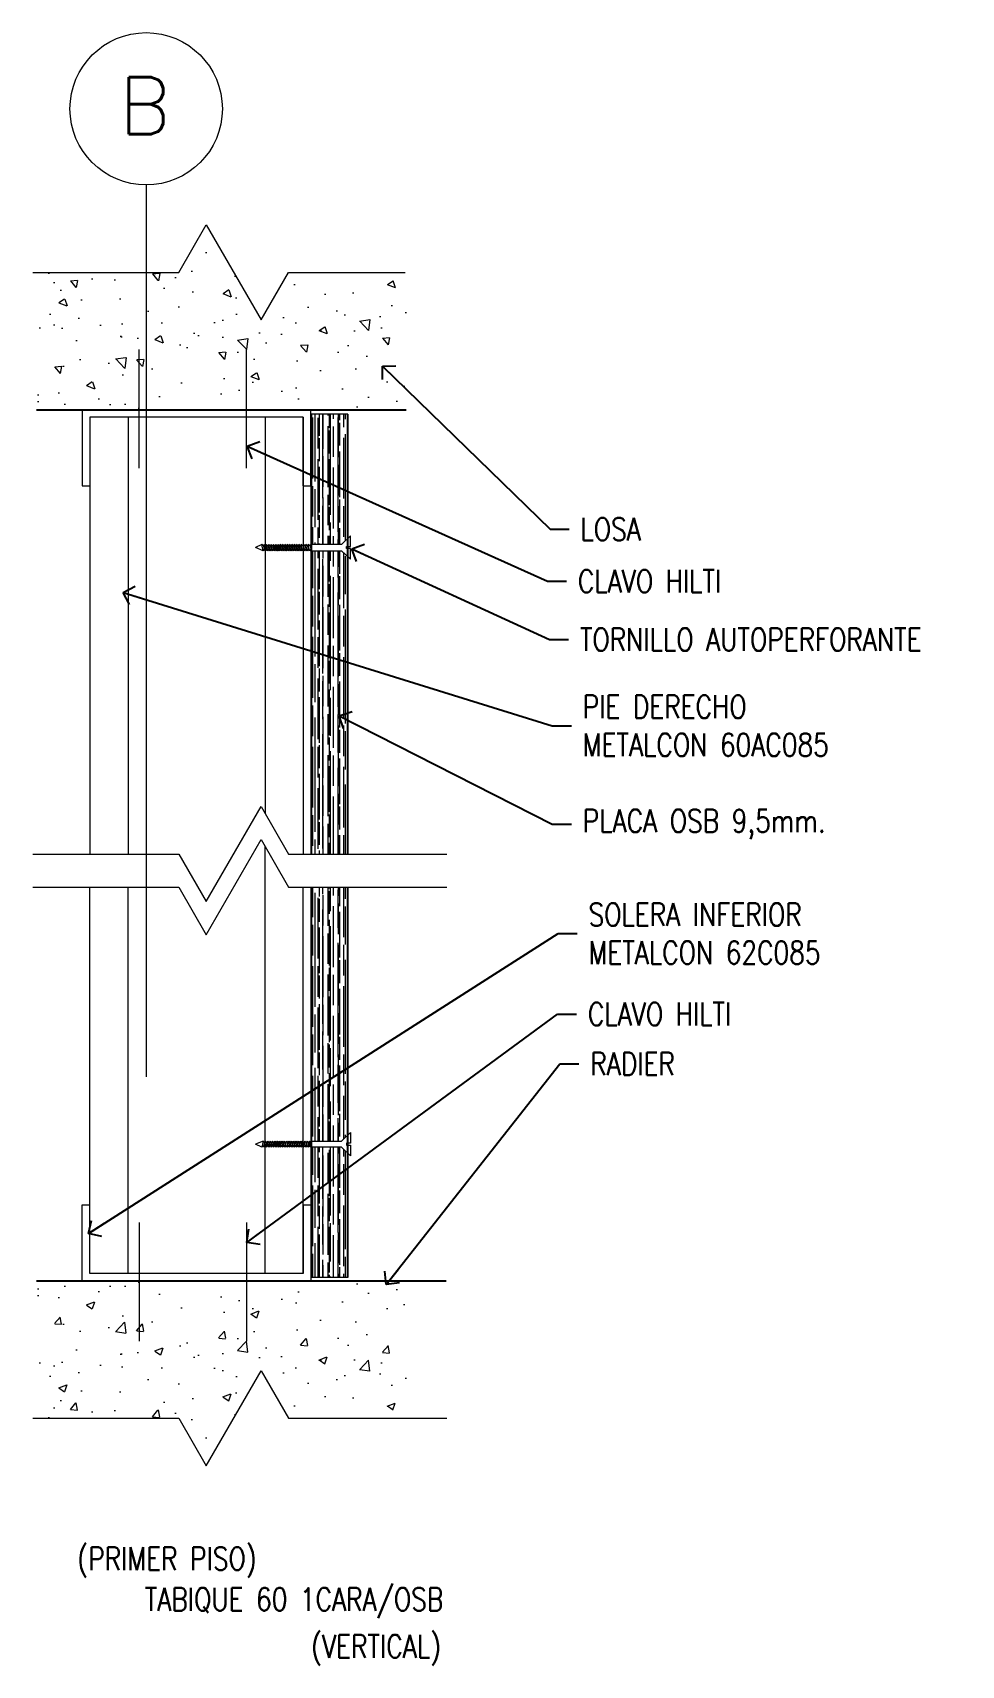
# Model space of a CAD drawing. Header units: metres. Extents: x -40 to 265, y 63 to 163.
# Drawn here: x -38.5025 to -38.2587, y 64.5961 to 65.0249 of the extents above; entities that cross this region are included whole.
import ezdxf

# ---------------------------------------------------------------- set-up
doc = ezdxf.new("R2010")
doc.units = ezdxf.units.M
doc.header["$LTSCALE"] = 5
doc.header["$MEASUREMENT"] = 0
doc.linetypes.add('CENTER', pattern=[2, 1.25, -0.25, 0.25, -0.25])
doc.layers.get('0').update_dxf_attribs({"color": 30})
for name, color, linetype, lineweight in [('A-ANNO-SYMB', 3, 'Continuous', 18), ('A-ANNO-TEXT', 3, 'Continuous', 18), ('A-DETL-MBND', 3, 'Continuous', 18), ('A-DETL-MCUT', 4, 'Continuous', 25), ('A-DETL-PATT', 8, 'Continuous', 18)]:
    doc.layers.add(name, color=color, linetype=linetype, lineweight=lineweight)
doc.styles.add('E-ROMANS', font='romans.shx', dxfattribs={"width": 0.8})
doc.dimstyles.new('E-0001_ARW_18', dxfattribs={"dimscale": 0.001, "dimtxt": 1.8, "dimasz": 1.8, "dimexe": 0.9, "dimexo": 0.6, "dimgap": 0.9, "dimtad": 0, "dimdec": 0, "dimlfac": 1000, "dimzin": 0, "dimdsep": 46, "dimtxsty": 'E-ROMANS', "dimblk": 'OPEN90', "dimcen": 0.9, "dimclrd": 256, "dimclre": 256, "dimclrt": 256, "dimadec": 0, "dimazin": 0, "dimtfac": 1, "dimtdec": 0, "dimtmove": 1, "dimatfit": 3, "dimldrblk": 'OPEN90', "dimfxl": 1, "dimtfill": 1, "dimtolj": 1, "dimtzin": 0, "dimarcsym": 0})

# ---------------------------------------------------------------- blocks, each defined once
blk = doc.blocks.new('_Open90')
at = {"color": 0, "linetype": 'ByBlock', "lineweight": -2}
for p, q in [((0, 0), (-1, 0)), ((-0.5, 0.5), (0, 0)), ((0, 0), (-0.5, -0.5))]:
    blk.add_line(p, q, dxfattribs=at)

msp = doc.modelspace()

# ---------------------------------------------------------------- hatches: boundary and pattern name
at = {"layer": 'A-DETL-PATT'}
h = msp.add_hatch(dxfattribs=at)
h.set_pattern_fill('AR-CONC', color=256, scale=0.003, style=0)
h.set_pattern_definition([(310, (0.131958, 130.658734), (0.0215178055, 0.001882564), [0.00225, -0.02475]), (5, (0.131958, 130.658734), (-0.00416254, -0.022565764), [0.0018, -0.0198]), (259.5486, (0.133751, 130.65889), (0.0173552815, -0.020683186), [0.001912206, -0.0210342634]), (313.8158, (0.131958, 130.652734), (0.032017231, 0.00496557), [0.003375, -0.037125]), (263.3644, (0.134626, 130.653148), (0.028039881, -0.029223536), [0.002868309, -0.03155139]), (8.8158, (0.131958, 130.652734), (0.028039858, -0.029223558), [0.0027, -0.0297]), (339, (0.134958, 130.654234), (0.0179072116, 0.0120785667), [0.00225, -0.02475]), (34, (0.134958, 130.654234), (0.00729946, -0.0217545014), [0.0018, -0.0198]), (288.5486, (0.13645, 130.65524), (0.025206679, -0.009675915), [0.001912206, -0.0210342634]), (322.5, (0.131958, 130.658734), (0.00036479566, -0.0099868156), [0, -0.01956, 0, -0.0201, 0, -0.019875]), (352.5, (0.131958, 130.658734), (0.0078920861, -0.0118323514), [0, -0.01146, 0, -0.01911, 0, -0.007575]), (32.5, (0.125268, 130.658734), (0.0160146731, 0.00067664615), [0, -0.0075, 0, -0.0234, 0, -0.03105]), (42.5, (0.122268, 130.658734), (0.017495585, -0.0030031495), [0, -0.00975, 0, -0.01554, 0, -0.02205])])
h.paths.add_polyline_path([(-38.404485, 64.961944), (-38.404485, 64.925884), (-38.416234, 64.925884, 0.0008222), (-38.41631, 64.925946), (-38.416361, 64.925884), (-38.501535, 64.925884), (-38.501535, 64.961944), (-38.464188, 64.961944), (-38.456971, 64.974444), (-38.442537, 64.949444), (-38.435321, 64.961944)])
h = msp.add_hatch(dxfattribs=at)
h.set_pattern_fill('AR-RROOF', color=256, scale=0.002, angle=90, style=0)
h.set_pattern_definition([(90, (-0.8643649, -1.035772), (-0.002, 0.0044), [0.03, -0.004, 0.01, -0.002]), (90, (-0.865365, -1.033112), (-0.00266, -0.002), [0.006, -0.00066, 0.012, -0.0015]), (90, (-0.8660649, -1.034772), (-0.00134, 0.0104), [0.016, -0.0028, 0.008, -0.002])])
h.paths.add_polyline_path([(-38.421417, 64.8905), (-38.419828, 64.891985), (-38.419828, 64.924698), (-38.429328, 64.924698), (-38.429328, 64.8905)])
h.paths.add_polyline_path([(-38.419828, 64.887355), (-38.42143, 64.888852), (-38.429328, 64.888852), (-38.429328, 64.809188), (-38.419828, 64.809188)])
h.paths.add_polyline_path([(-38.419828, 64.800471), (-38.429328, 64.800471), (-38.429328, 64.733819), (-38.42143, 64.733819), (-38.419828, 64.735316)])
h.paths.add_polyline_path([(-38.419828, 64.730686), (-38.421417, 64.732172), (-38.429328, 64.732172), (-38.429328, 64.697974), (-38.419828, 64.697974)])
h = msp.add_hatch(dxfattribs=at)
h.set_pattern_fill('AR-CONC', color=256, scale=0.003, style=0)
h.set_pattern_definition([(50, (0.131958, -1.035772), (0.0215178055, -0.001882564), [0.00225, -0.02475]), (355, (0.131958, -1.035772), (-0.00416254, 0.022565764), [0.0018, -0.0198]), (100.4514, (0.133751, -1.035929), (0.0173552815, 0.020683186), [0.001912206, -0.0210342634]), (46.1842, (0.131958, -1.029772), (0.032017231, -0.00496557), [0.003375, -0.037125]), (96.6356, (0.134626, -1.030186), (0.028039881, 0.029223536), [0.002868309, -0.03155139]), (351.1842, (0.131958, -1.029772), (0.028039858, 0.029223558), [0.0027, -0.0297]), (21, (0.134958, -1.031272), (0.0179072116, -0.0120785667), [0.00225, -0.02475]), (326, (0.134958, -1.031272), (0.00729946, 0.0217545014), [0.0018, -0.0198]), (71.4514, (0.13645, -1.032278), (0.025206679, 0.009675915), [0.001912206, -0.0210342634]), (37.5, (0.131958, -1.035772), (0.00036479566, 0.0099868156), [0, -0.01956, 0, -0.0201, 0, -0.019875]), (7.5, (0.131958, -1.035772), (0.0078920861, 0.0118323514), [0, -0.01146, 0, -0.01911, 0, -0.007575]), (327.5, (0.125268, -1.035772), (0.0160146731, -0.00067664615), [0, -0.0075, 0, -0.0234, 0, -0.03105]), (317.5, (0.122268, -1.035772), (0.017495585, 0.0030031495), [0, -0.00975, 0, -0.01554, 0, -0.02205])])
h.paths.add_polyline_path([(-38.404485, 64.661018), (-38.404485, 64.697078), (-38.416234, 64.697078, -0.0008222), (-38.41631, 64.697016), (-38.416361, 64.697078), (-38.501535, 64.697078), (-38.501535, 64.661018), (-38.464188, 64.661018), (-38.456971, 64.648518), (-38.442537, 64.673518), (-38.435321, 64.661018)])

# ---------------------------------------------------------------- linework, layer by layer
at = {"layer": 'A-ANNO-SYMB', "linetype": 'CENTER'}
msp.add_line((-38.472721, 64.984891), (-38.472721, 64.750686), dxfattribs=at)
at = {"layer": 'A-ANNO-SYMB'}
for p, q in [((-38.464188, 64.961944), (-38.456971, 64.974444)), ((-38.456971, 64.974444), (-38.442537, 64.949444)), ((-38.50252, 64.961944), (-38.464188, 64.961944)), ((-38.442537, 64.949444), (-38.435321, 64.961944)), ((-38.435321, 64.961944), (-38.404765, 64.961944)), ((-38.456971, 64.796688), (-38.442537, 64.821688)), ((-38.442537, 64.821688), (-38.435321, 64.809188)), ((-38.456971, 64.787971), (-38.442537, 64.812971)), ((-38.442537, 64.812971), (-38.435321, 64.800471)), ((-38.50252, 64.809188), (-38.464188, 64.809188)), ((-38.464188, 64.809188), (-38.456971, 64.796688)), ((-38.435321, 64.809188), (-38.393798, 64.809188)), ((-38.50252, 64.800471), (-38.464188, 64.800471)), ((-38.464188, 64.800471), (-38.456971, 64.787971)), ((-38.435321, 64.800471), (-38.393798, 64.800471)), ((-38.456971, 64.648518), (-38.442537, 64.673518)), ((-38.442537, 64.673518), (-38.435321, 64.661018)), ((-38.50252, 64.661018), (-38.464188, 64.661018)), ((-38.464188, 64.661018), (-38.456971, 64.648518)), ((-38.435321, 64.661018), (-38.393798, 64.661018))]:
    msp.add_line(p, q, dxfattribs=at)
msp.add_circle((-38.472721, 65.004891), 0.02, dxfattribs=at)
at = {"layer": 'A-DETL-MBND', "linetype": 'CENTER'}
for p, q in [((-38.474524, 64.910545), (-38.474524, 64.941695)), ((-38.446383, 64.910545), (-38.446383, 64.941695)), ((-38.474524, 64.712417), (-38.474524, 64.681267)), ((-38.446383, 64.712417), (-38.446383, 64.681267))]:
    msp.add_line(p, q, dxfattribs=at)
at = {"layer": 'A-DETL-MBND'}
for p, q in [((-38.429485, 64.925884), (-38.489485, 64.925884)), ((-38.489485, 64.925884), (-38.489485, 64.905884)), ((-38.487485, 64.923884), (-38.487485, 64.809188)), ((-38.431485, 64.923884), (-38.487485, 64.923884)), ((-38.487485, 64.923884), (-38.487485, 64.905884)), ((-38.477485, 64.923884), (-38.477485, 64.809188)), ((-38.441485, 64.923884), (-38.441485, 64.819865)), ((-38.431485, 64.923884), (-38.431485, 64.809188)), ((-38.431485, 64.905884), (-38.431485, 64.923884)), ((-38.429485, 64.905884), (-38.429485, 64.925884)), ((-38.419828, 64.924698), (-38.429328, 64.924698)), ((-38.489485, 64.905884), (-38.487485, 64.905884)), ((-38.431485, 64.905884), (-38.429485, 64.905884)), ((-38.441485, 64.699078), (-38.441485, 64.811148)), ((-38.487485, 64.699078), (-38.487485, 64.800471)), ((-38.477485, 64.699078), (-38.477485, 64.800471)), ((-38.431485, 64.699078), (-38.431485, 64.800471)), ((-38.489485, 64.717078), (-38.487485, 64.717078)), ((-38.489485, 64.697078), (-38.489485, 64.717078)), ((-38.487485, 64.699078), (-38.487485, 64.717078)), ((-38.431485, 64.717078), (-38.429485, 64.717078)), ((-38.431485, 64.717078), (-38.431485, 64.699078)), ((-38.429485, 64.717078), (-38.429485, 64.697078)), ((-38.431485, 64.699078), (-38.487485, 64.699078)), ((-38.429485, 64.697078), (-38.489485, 64.697078)), ((-38.419828, 64.697974), (-38.429328, 64.697974))]:
    msp.add_line(p, q, dxfattribs=at)
for points in [[(-38.429213, 64.888852), (-38.42143, 64.888852), (-38.419052, 64.886629), (-38.419052, 64.889388), (-38.420154, 64.889388), (-38.420154, 64.889952), (-38.419052, 64.889952), (-38.419052, 64.89271), (-38.421417, 64.8905), (-38.429598, 64.8905)], [(-38.44238, 64.8905), (-38.444052, 64.88967)], [(-38.441995, 64.888852), (-38.444052, 64.88967)], [(-38.441995, 64.888852), (-38.44238, 64.8905)], [(-38.441879, 64.890073), (-38.44238, 64.8905)], [(-38.441995, 64.888852), (-38.44169, 64.889266)], [(-38.44127, 64.890073), (-38.441771, 64.8905), (-38.441879, 64.890073)], [(-38.44169, 64.889266), (-38.441879, 64.890073)], [(-38.441386, 64.888852), (-38.441771, 64.8905)], [(-38.441386, 64.888852), (-38.44169, 64.889266)], [(-38.441386, 64.888852), (-38.441082, 64.889266)], [(-38.440662, 64.890073), (-38.441163, 64.8905), (-38.44127, 64.890073)], [(-38.441082, 64.889266), (-38.44127, 64.890073)], [(-38.440777, 64.888852), (-38.441163, 64.8905)], [(-38.440777, 64.888852), (-38.441082, 64.889266)], [(-38.440777, 64.888852), (-38.440473, 64.889266)], [(-38.440053, 64.890073), (-38.440554, 64.8905), (-38.440662, 64.890073)], [(-38.440473, 64.889266), (-38.440662, 64.890073)], [(-38.440169, 64.888852), (-38.440554, 64.8905)], [(-38.440169, 64.888852), (-38.440473, 64.889266)], [(-38.440169, 64.888852), (-38.439864, 64.889266)], [(-38.439444, 64.890073), (-38.439945, 64.8905), (-38.440053, 64.890073)], [(-38.439864, 64.889266), (-38.440053, 64.890073)], [(-38.43956, 64.888852), (-38.439945, 64.8905)], [(-38.43956, 64.888852), (-38.439864, 64.889266)], [(-38.43956, 64.888852), (-38.439256, 64.889266)], [(-38.438836, 64.890073), (-38.439337, 64.8905), (-38.439444, 64.890073)], [(-38.439256, 64.889266), (-38.439444, 64.890073)], [(-38.438952, 64.888852), (-38.439337, 64.8905)], [(-38.438952, 64.888852), (-38.439256, 64.889266)], [(-38.438952, 64.888852), (-38.438647, 64.889266)], [(-38.438227, 64.890073), (-38.438728, 64.8905), (-38.438836, 64.890073)], [(-38.438647, 64.889266), (-38.438836, 64.890073)], [(-38.438058, 64.88924), (-38.438343, 64.888852), (-38.438728, 64.8905)], [(-38.438343, 64.888852), (-38.438728, 64.8905)], [(-38.438343, 64.888852), (-38.438647, 64.889266)], [(-38.438343, 64.888852), (-38.438647, 64.889266)], [(-38.438343, 64.888852), (-38.438039, 64.889266)], [(-38.437618, 64.890073), (-38.438119, 64.8905), (-38.438227, 64.890073)], [(-38.438058, 64.890448), (-38.438119, 64.8905), (-38.438227, 64.890073)], [(-38.438058, 64.889351), (-38.438227, 64.890073)], [(-38.438039, 64.889266), (-38.438227, 64.890073)], [(-38.437734, 64.888852), (-38.438119, 64.8905)], [(-38.438119, 64.8905), (-38.438058, 64.890238)], [(-38.437734, 64.888852), (-38.438039, 64.889266)], [(-38.437734, 64.888852), (-38.43743, 64.889266)], [(-38.43701, 64.890073), (-38.437511, 64.8905), (-38.437618, 64.890073)], [(-38.43743, 64.889266), (-38.437618, 64.890073)], [(-38.437126, 64.888852), (-38.437511, 64.8905)], [(-38.437126, 64.888852), (-38.43743, 64.889266)], [(-38.437126, 64.888852), (-38.436821, 64.889266)], [(-38.436401, 64.890073), (-38.436902, 64.8905), (-38.43701, 64.890073)], [(-38.436821, 64.889266), (-38.43701, 64.890073)], [(-38.436293, 64.8905), (-38.435908, 64.888852), (-38.436213, 64.889266), (-38.436517, 64.888852), (-38.436902, 64.8905)], [(-38.436517, 64.888852), (-38.436821, 64.889266)], [(-38.435792, 64.890073), (-38.436293, 64.8905), (-38.436401, 64.890073)], [(-38.436213, 64.889266), (-38.436401, 64.890073)], [(-38.435908, 64.888852), (-38.435604, 64.889266)], [(-38.435184, 64.890073), (-38.435685, 64.8905), (-38.435792, 64.890073)], [(-38.435604, 64.889266), (-38.435792, 64.890073)], [(-38.4353, 64.888852), (-38.435685, 64.8905)], [(-38.4353, 64.888852), (-38.435604, 64.889266)], [(-38.4353, 64.888852), (-38.434995, 64.889266)], [(-38.434575, 64.890073), (-38.435076, 64.8905), (-38.435184, 64.890073)], [(-38.434995, 64.889266), (-38.435184, 64.890073)], [(-38.434691, 64.888852), (-38.435076, 64.8905)], [(-38.434691, 64.888852), (-38.434995, 64.889266)], [(-38.434691, 64.888852), (-38.434387, 64.889266)], [(-38.433966, 64.890073), (-38.434467, 64.8905), (-38.434575, 64.890073)], [(-38.434387, 64.889266), (-38.434575, 64.890073)], [(-38.434082, 64.888852), (-38.434467, 64.8905)], [(-38.434082, 64.888852), (-38.434387, 64.889266)], [(-38.434082, 64.888852), (-38.433778, 64.889266)], [(-38.433358, 64.890073), (-38.433859, 64.8905), (-38.433966, 64.890073)], [(-38.433778, 64.889266), (-38.433966, 64.890073)], [(-38.433474, 64.888852), (-38.433859, 64.8905)], [(-38.433474, 64.888852), (-38.433778, 64.889266)], [(-38.433474, 64.888852), (-38.433169, 64.889266)], [(-38.432749, 64.890073), (-38.43325, 64.8905), (-38.433358, 64.890073)], [(-38.433169, 64.889266), (-38.433358, 64.890073)], [(-38.432865, 64.888852), (-38.43325, 64.8905)], [(-38.432865, 64.888852), (-38.433169, 64.889266)], [(-38.432865, 64.888852), (-38.432561, 64.889266)], [(-38.43214, 64.890073), (-38.432641, 64.8905), (-38.432749, 64.890073)], [(-38.432561, 64.889266), (-38.432749, 64.890073)], [(-38.432256, 64.888852), (-38.432641, 64.8905)], [(-38.432256, 64.888852), (-38.432561, 64.889266)], [(-38.432256, 64.888852), (-38.431952, 64.889266)], [(-38.431532, 64.890073), (-38.432033, 64.8905), (-38.43214, 64.890073)], [(-38.431952, 64.889266), (-38.43214, 64.890073)], [(-38.431648, 64.888852), (-38.432033, 64.8905)], [(-38.431648, 64.888852), (-38.431952, 64.889266)], [(-38.431648, 64.888852), (-38.431343, 64.889266)], [(-38.430923, 64.890073), (-38.431424, 64.8905), (-38.431532, 64.890073)], [(-38.431343, 64.889266), (-38.431532, 64.890073)], [(-38.431039, 64.888852), (-38.431424, 64.8905)], [(-38.431039, 64.888852), (-38.431343, 64.889266)], [(-38.431039, 64.888852), (-38.430735, 64.889266)], [(-38.430314, 64.890073), (-38.430815, 64.8905), (-38.430923, 64.890073)], [(-38.430735, 64.889266), (-38.430923, 64.890073)], [(-38.43043, 64.888852), (-38.430815, 64.8905)], [(-38.43043, 64.888852), (-38.430735, 64.889266)], [(-38.43043, 64.888852), (-38.430126, 64.889266)], [(-38.429706, 64.890073), (-38.430207, 64.8905), (-38.430314, 64.890073)], [(-38.430126, 64.889266), (-38.430314, 64.890073)], [(-38.429598, 64.8905), (-38.429706, 64.890073), (-38.429517, 64.889266), (-38.429822, 64.888852), (-38.430207, 64.8905)], [(-38.429822, 64.888852), (-38.430126, 64.889266)], [(-38.429213, 64.888852), (-38.429598, 64.8905)], [(-38.429213, 64.888852), (-38.429517, 64.889266)], [(-38.441995, 64.733819), (-38.444052, 64.733001)], [(-38.441995, 64.733819), (-38.44238, 64.732172)], [(-38.441995, 64.733819), (-38.44169, 64.733405)], [(-38.44169, 64.733405), (-38.441879, 64.732598)], [(-38.441386, 64.733819), (-38.441771, 64.732172)], [(-38.441386, 64.733819), (-38.44169, 64.733405)], [(-38.441386, 64.733819), (-38.441082, 64.733405)], [(-38.441082, 64.733405), (-38.44127, 64.732598)], [(-38.440777, 64.733819), (-38.441163, 64.732172)], [(-38.440777, 64.733819), (-38.441082, 64.733405)], [(-38.440777, 64.733819), (-38.440473, 64.733405)], [(-38.440473, 64.733405), (-38.440662, 64.732598)], [(-38.440169, 64.733819), (-38.440554, 64.732172)], [(-38.440169, 64.733819), (-38.440473, 64.733405)], [(-38.440169, 64.733819), (-38.439864, 64.733405)], [(-38.439864, 64.733405), (-38.440053, 64.732598)], [(-38.43956, 64.733819), (-38.439945, 64.732172)], [(-38.43956, 64.733819), (-38.439864, 64.733405)], [(-38.43956, 64.733819), (-38.439256, 64.733405)], [(-38.439256, 64.733405), (-38.439444, 64.732598)], [(-38.438952, 64.733819), (-38.439337, 64.732172)], [(-38.438952, 64.733819), (-38.439256, 64.733405)], [(-38.438952, 64.733819), (-38.438647, 64.733405)], [(-38.438647, 64.733405), (-38.438836, 64.732598)], [(-38.438058, 64.733432), (-38.438343, 64.733819), (-38.438728, 64.732172)], [(-38.438343, 64.733819), (-38.438728, 64.732172)], [(-38.438343, 64.733819), (-38.438647, 64.733405)], [(-38.438343, 64.733819), (-38.438647, 64.733405)], [(-38.438343, 64.733819), (-38.438039, 64.733405)], [(-38.438039, 64.733405), (-38.438227, 64.732598)], [(-38.438058, 64.733321), (-38.438227, 64.732598)], [(-38.437734, 64.733819), (-38.438119, 64.732172)], [(-38.437734, 64.733819), (-38.438039, 64.733405)], [(-38.437734, 64.733819), (-38.43743, 64.733405)], [(-38.43743, 64.733405), (-38.437618, 64.732598)], [(-38.437126, 64.733819), (-38.437511, 64.732172)], [(-38.437126, 64.733819), (-38.43743, 64.733405)], [(-38.437126, 64.733819), (-38.436821, 64.733405)], [(-38.436821, 64.733405), (-38.43701, 64.732598)], [(-38.436293, 64.732172), (-38.435908, 64.733819), (-38.436213, 64.733405), (-38.436517, 64.733819), (-38.436902, 64.732172)], [(-38.436517, 64.733819), (-38.436821, 64.733405)], [(-38.436213, 64.733405), (-38.436401, 64.732598)], [(-38.435908, 64.733819), (-38.435604, 64.733405)], [(-38.435604, 64.733405), (-38.435792, 64.732598)], [(-38.4353, 64.733819), (-38.435685, 64.732172)], [(-38.4353, 64.733819), (-38.435604, 64.733405)], [(-38.4353, 64.733819), (-38.434995, 64.733405)], [(-38.434995, 64.733405), (-38.435184, 64.732598)], [(-38.434691, 64.733819), (-38.435076, 64.732172)], [(-38.434691, 64.733819), (-38.434995, 64.733405)], [(-38.434691, 64.733819), (-38.434387, 64.733405)], [(-38.434387, 64.733405), (-38.434575, 64.732598)], [(-38.434082, 64.733819), (-38.434467, 64.732172)], [(-38.434082, 64.733819), (-38.434387, 64.733405)], [(-38.434082, 64.733819), (-38.433778, 64.733405)], [(-38.433778, 64.733405), (-38.433966, 64.732598)], [(-38.433474, 64.733819), (-38.433859, 64.732172)], [(-38.433474, 64.733819), (-38.433778, 64.733405)], [(-38.433474, 64.733819), (-38.433169, 64.733405)], [(-38.433169, 64.733405), (-38.433358, 64.732598)], [(-38.432865, 64.733819), (-38.43325, 64.732172)], [(-38.432865, 64.733819), (-38.433169, 64.733405)], [(-38.432865, 64.733819), (-38.432561, 64.733405)], [(-38.432561, 64.733405), (-38.432749, 64.732598)], [(-38.432256, 64.733819), (-38.432641, 64.732172)], [(-38.432256, 64.733819), (-38.432561, 64.733405)], [(-38.432256, 64.733819), (-38.431952, 64.733405)], [(-38.431952, 64.733405), (-38.43214, 64.732598)], [(-38.431648, 64.733819), (-38.432033, 64.732172)], [(-38.431648, 64.733819), (-38.431952, 64.733405)], [(-38.431648, 64.733819), (-38.431343, 64.733405)], [(-38.431343, 64.733405), (-38.431532, 64.732598)], [(-38.431039, 64.733819), (-38.431424, 64.732172)], [(-38.431039, 64.733819), (-38.431343, 64.733405)], [(-38.431039, 64.733819), (-38.430735, 64.733405)], [(-38.430735, 64.733405), (-38.430923, 64.732598)], [(-38.43043, 64.733819), (-38.430815, 64.732172)], [(-38.43043, 64.733819), (-38.430735, 64.733405)], [(-38.43043, 64.733819), (-38.430126, 64.733405)], [(-38.430126, 64.733405), (-38.430314, 64.732598)], [(-38.429598, 64.732172), (-38.429706, 64.732598), (-38.429517, 64.733405), (-38.429822, 64.733819), (-38.430207, 64.732172)], [(-38.429822, 64.733819), (-38.430126, 64.733405)], [(-38.429213, 64.733819), (-38.42143, 64.733819), (-38.419052, 64.736042), (-38.419052, 64.733284), (-38.420154, 64.733284), (-38.420154, 64.732719), (-38.419052, 64.732719), (-38.419052, 64.729961), (-38.421417, 64.732172), (-38.429598, 64.732172)], [(-38.429213, 64.733819), (-38.429598, 64.732172)], [(-38.429213, 64.733819), (-38.429517, 64.733405)], [(-38.44238, 64.732172), (-38.444052, 64.733001)], [(-38.441879, 64.732598), (-38.44238, 64.732172)], [(-38.44127, 64.732598), (-38.441771, 64.732172), (-38.441879, 64.732598)], [(-38.440662, 64.732598), (-38.441163, 64.732172), (-38.44127, 64.732598)], [(-38.440053, 64.732598), (-38.440554, 64.732172), (-38.440662, 64.732598)], [(-38.439444, 64.732598), (-38.439945, 64.732172), (-38.440053, 64.732598)], [(-38.438836, 64.732598), (-38.439337, 64.732172), (-38.439444, 64.732598)], [(-38.438227, 64.732598), (-38.438728, 64.732172), (-38.438836, 64.732598)], [(-38.437618, 64.732598), (-38.438119, 64.732172), (-38.438227, 64.732598)], [(-38.438058, 64.732224), (-38.438119, 64.732172), (-38.438227, 64.732598)], [(-38.438119, 64.732172), (-38.438058, 64.732433)], [(-38.43701, 64.732598), (-38.437511, 64.732172), (-38.437618, 64.732598)], [(-38.436401, 64.732598), (-38.436902, 64.732172), (-38.43701, 64.732598)], [(-38.435792, 64.732598), (-38.436293, 64.732172), (-38.436401, 64.732598)], [(-38.435184, 64.732598), (-38.435685, 64.732172), (-38.435792, 64.732598)], [(-38.434575, 64.732598), (-38.435076, 64.732172), (-38.435184, 64.732598)], [(-38.433966, 64.732598), (-38.434467, 64.732172), (-38.434575, 64.732598)], [(-38.433358, 64.732598), (-38.433859, 64.732172), (-38.433966, 64.732598)], [(-38.432749, 64.732598), (-38.43325, 64.732172), (-38.433358, 64.732598)], [(-38.43214, 64.732598), (-38.432641, 64.732172), (-38.432749, 64.732598)], [(-38.431532, 64.732598), (-38.432033, 64.732172), (-38.43214, 64.732598)], [(-38.430923, 64.732598), (-38.431424, 64.732172), (-38.431532, 64.732598)], [(-38.430314, 64.732598), (-38.430815, 64.732172), (-38.430923, 64.732598)], [(-38.429706, 64.732598), (-38.430207, 64.732172), (-38.430314, 64.732598)]]:
    msp.add_lwpolyline(points, dxfattribs=at)
at = {"layer": 'A-DETL-MCUT'}
for p, q in [((-38.501535, 64.925884), (-38.404485, 64.925884)), ((-38.429328, 64.809188), (-38.429328, 64.924698)), ((-38.419828, 64.809188), (-38.419828, 64.924698)), ((-38.429328, 64.697974), (-38.429328, 64.800471)), ((-38.419828, 64.697974), (-38.419828, 64.800471)), ((-38.501535, 64.697078), (-38.393957, 64.697078))]:
    msp.add_line(p, q, dxfattribs=at)

# ---------------------------------------------------------------- texts
at = {"layer": 'A-ANNO-TEXT', "style": 'E-ROMANS'}
msp.add_text('B', height=0.015, dxfattribs=at).set_placement((-38.47984, 64.998213))
at = {"layer": 'A-ANNO-TEXT', "char_height": 0.006, "style": 'E-ROMANS'}
for s, insert, attachment_point in [('LOSA', (-38.358705, 64.8945), 4), ('CLAVO HILTI', (-38.359392, 64.88083), 4), ('TORNILLO AUTOPERFORANTE', (-38.358856, 64.865531), 4), ('PIE DERECHO\\PMETALCON 60AC085', (-38.358108, 64.842888), 4), ('PLACA OSB 9,5mm.', (-38.358108, 64.816995), 4), ('SOLERA INFERIOR\\PMETALCON 62C085', (-38.35659, 64.788295), 4), ('CLAVO HILTI', (-38.356758, 64.767166), 4), ('RADIER', (-38.35613, 64.754109), 4), ('(PRIMER PISO)', (-38.443697, 64.623175), 6), ('TABIQUE 60 1CARA/OSB', (-38.394718, 64.61249), 6), ('(VERTICAL)', (-38.395284, 64.600138), 6)]:
    msp.add_mtext(s, dxfattribs=dict(at, insert=insert, attachment_point=attachment_point))

# ---------------------------------------------------------------- leaders
at = {"layer": 'A-ANNO-SYMB', "annotation_type": 0, "has_hookline": 1, "hookline_direction": 0}
for points, text_width in [([(-38.410707, 64.937328), (-38.366705, 64.8945), (-38.361705, 64.8945)], 0.016457), ([(-38.446171, 64.916274), (-38.367392, 64.88083), (-38.362392, 64.88083)], 0.041371), ([(-38.418738, 64.889327), (-38.366856, 64.865531), (-38.361856, 64.865531)], 0.100114), ([(-38.478731, 64.877872), (-38.366108, 64.842888), (-38.361108, 64.842888)], 0.071314), ([(-38.422049, 64.845506), (-38.366108, 64.816995), (-38.361108, 64.816995)], 0.071314), ([(-38.487837, 64.709542), (-38.36459, 64.788295), (-38.35959, 64.788295)], 0.0672), ([(-38.446305, 64.707222), (-38.364758, 64.767166), (-38.359758, 64.767166)], 0.041371), ([(-38.409693, 64.69617), (-38.36413, 64.754109), (-38.35913, 64.754109)], 0.023086)]:
    msp.add_leader(points, dimstyle='E-0001_ARW_18', override={"dimscale": 1, "dimtxt": 0.06, "dimasz": 0.005, "dimexe": 0.0015, "dimexo": 0.0005, "dimgap": 0.003, "dimtad": 0, "dimtxsty": 'E-ROMANS', "dimcen": 0.5, "dimclrd": 1, "dimclre": 1, "dimclrt": 2, "dimtfac": 0.5, "dimtofl": 0}, dxfattribs=dict(at, text_width=text_width))

doc.saveas('drawing.dxf')
